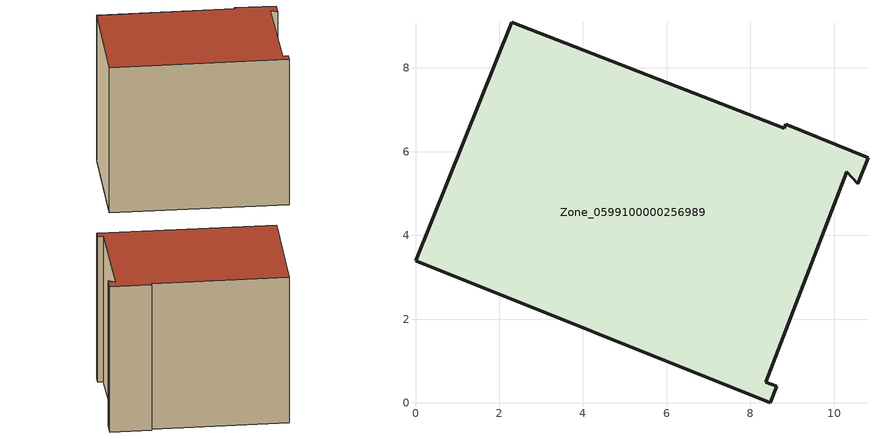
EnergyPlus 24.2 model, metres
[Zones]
Zone_0599100000256989
 floor ground (C_G): 8.81,6.56 8.85,6.65 10.81,5.85 10.56,5.23 10.3,5.52 8.37,0.49 8.63,0.4 8.47,0 0,3.39 2.3,9.1 z0
 wall outside (C_F): 8.85,6.65 8.81,6.56 2.3,9.1 0,3.39 8.47,0 8.63,0.4 8.37,0.49 10.3,5.52 10.56,5.23 10.81,5.85 8.85,6.65 z0:8.12
 roof outside (C_R): 10.3,5.52 10.56,5.23 10.81,5.85 8.85,6.65 8.81,6.56 2.3,9.1 0,3.39 8.47,0 8.63,0.4 8.37,0.49 z8.12
[BUILDING]
Pand.0599100000256989: North Axis=0; Terrain=City; Loads Convergence Tolerance Value=0.04; Temperature Convergence Tolerance Value=0.4; Solar Distribution=FullExterior; Maximum Number of Warmup Days=25; Minimum Number of Warmup Days=1
[Site:Location]
Rotterdam.The.Hague.AP_ZH_NLD Design_Conditions: Latitude=51.96; Longitude=4.45; Time Zone=1; Elevation=-4.5
[SITE:GROUNDTEMPERATURE:BUILDINGSURFACE]
18, 18, 18, 18, 18, 18, 18, 18, 18, 18, 18, 18
[MATERIAL] Thermal Absorptance=0.9; Solar Absorptance=0.7; Visible Absorptance=0.7
Name | Roughness | Thickness | Conductivity | Density | Specific Heat
G.TI.1975-1991 | MediumSmooth | 0.15 | 0.288461 | 540 | 1210
F.TI.1975-1991 | Rough | 0.3 | 0.230769 | 1920 | 840
R.TI.1975-1991 | MediumRough | 0.2 | 0.153846 | 1500 | 1000
[CONSTRUCTION]
C_G: G.TI.1975-1991
C_F: F.TI.1975-1991
C_R: R.TI.1975-1991
[ZONE]
Zone_0599100000256989: Type=1; Multiplier=1; Ceiling Height=Autocalculate; Volume=Autocalculate; Floor Area=autocalculate; Part of Total Floor Area=Yes
[ZONEINFILTRATION:DESIGNFLOWRATE]
Infil_Zone_0599100000256989: Zone or ZoneList or Space or SpaceList=Zone_0599100000256989; Schedule=AlwaysOn; Design Flow Rate Calculation Method=Flow/Area; Flow Rate per Floor Area=0.003; Constant Term Coefficient=1; Temperature Term Coefficient=0; Velocity Term Coefficient=0; Velocity Squared Term Coefficient=0
[HVACTEMPLATE:ZONE:IDEALLOADSAIRSYSTEM]
Zone_0599100000256989: Maximum Heating Supply Air Temperature=50; Minimum Cooling Supply Air Temperature=13; Maximum Heating Supply Air Humidity Ratio=0.0156; Minimum Cooling Supply Air Humidity Ratio=0.0077; Heating Limit=NoLimit; Cooling Limit=NoLimit; Dehumidification Control Type=ConstantSensibleHeatRatio; Cooling Sensible Heat Ratio=0.7; Dehumidification Setpoint=60; Humidification Control Type=None; Humidification Setpoint=30; Outdoor Air Method=None; Outdoor Air Flow Rate per Person=0.00944; Outdoor Air Flow Rate per Zone Floor Area=0; Outdoor Air Flow Rate per Zone=0; Demand Controlled Ventilation Type=None; Outdoor Air Economizer Type=NoEconomizer; Heat Recovery Type=None; Sensible Heat Recovery Effectiveness=0.7; Latent Heat Recovery Effectiveness=0.65
[ZONECONTROL:THERMOSTAT]
ThermostatControl_Zone_0599100000256989: Zone or ZoneList=Zone_0599100000256989; Control Type Schedule=DualSetpointControlType; Control 1=Thermostat_Zone_0599100000256989; Temperature Difference Between Cutout And Setpoint=0
[THERMOSTATSETPOINT:DUALSETPOINT]
Thermostat_Zone_0599100000256989: Heating Setpoint Temperature Schedule=HeatingSetpoint_Zone_0599100000256989; Cooling Setpoint Temperature Schedule=CoolingSetpoint_Zone_0599100000256989
[SCHEDULE:COMPACT]
HeatingSetpoint_Zone_0599100000256989: Through: 12/31, For: AllDays, Until: 24:00, 21
CoolingSetpoint_Zone_0599100000256989: Through: 12/31, For: AllDays, Until: 24:00, 24
DualSetpointControlType: Through: 12/31, For: AllDays, Until: 24:00, 4
AlwaysOn: Through: 12/31, For: AllDays, Until: 24:00, 1
